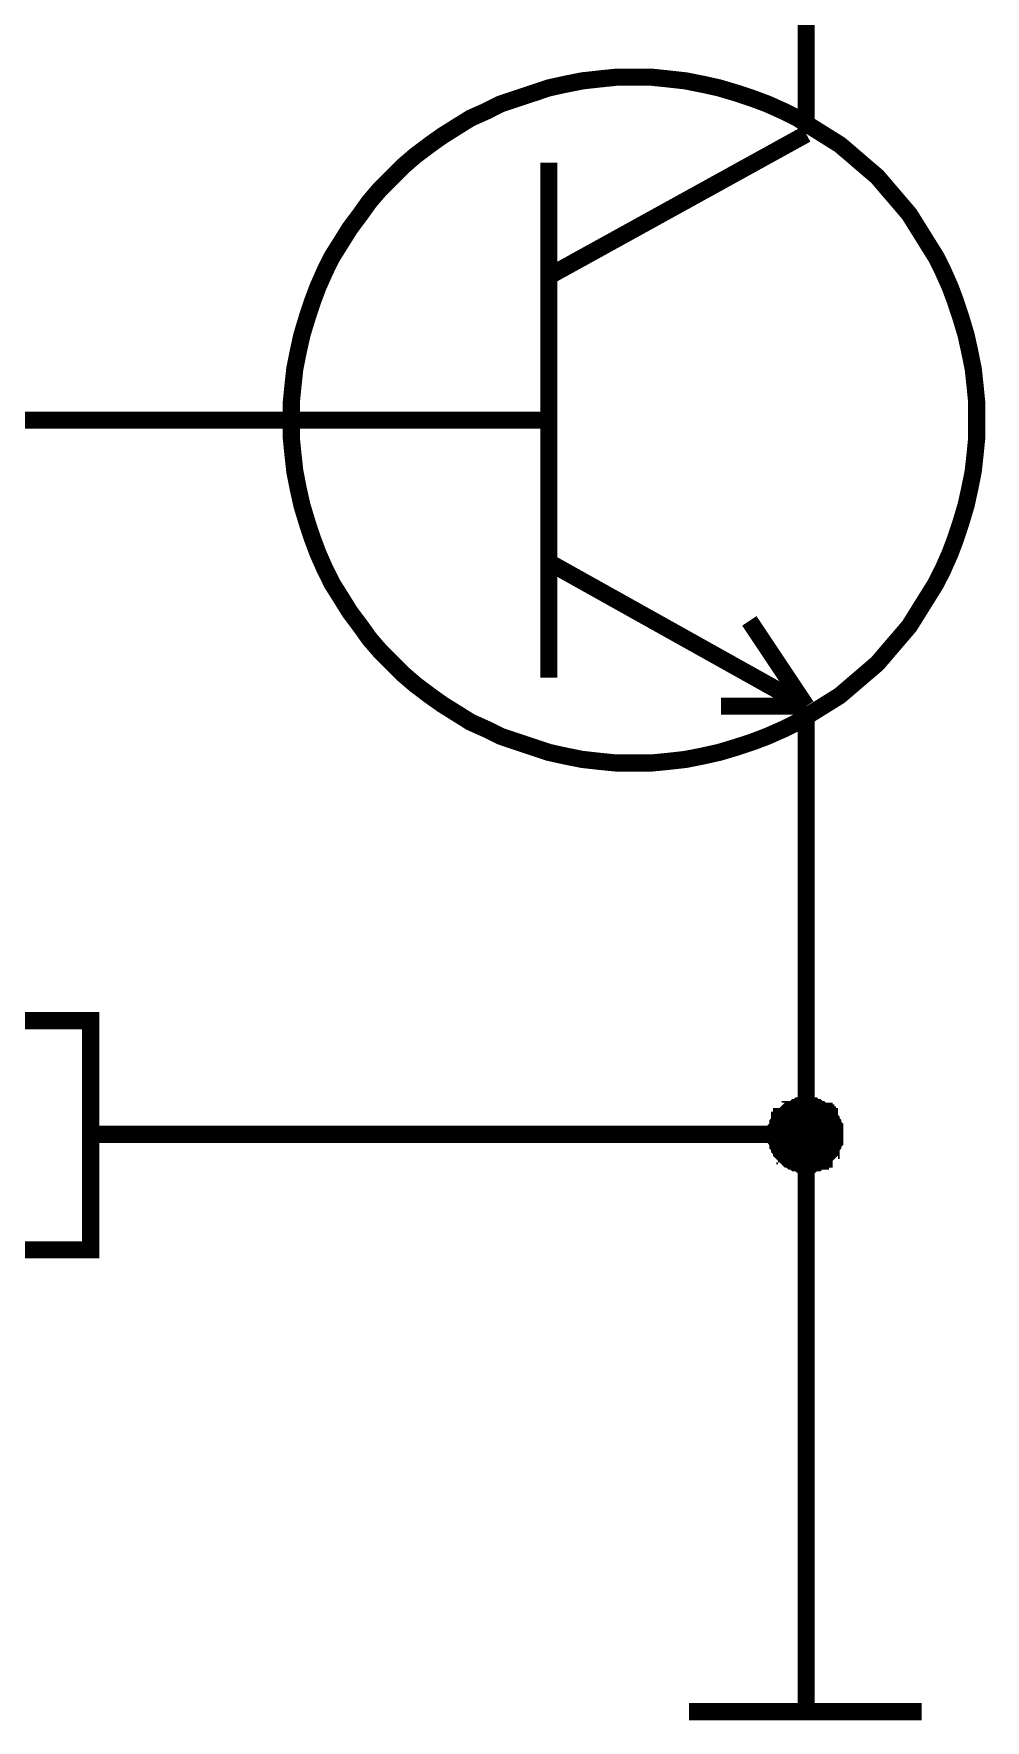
# Model space of a CAD drawing. Header units: millimetres. Extents: x 101 to 942, y 57 to 651.
# Drawn here: x 816.46 to 833.11, y 528.54 to 558.04 of the extents above; entities that cross this region are included whole.
import ezdxf

# ---------------------------------------------------------------- set-up
doc = ezdxf.new("R2010")
doc.units = ezdxf.units.MM
doc.header["$LTSCALE"] = 0.5
doc.layers.add('Sheet', color=255, linetype='Continuous')

msp = doc.modelspace()

# ---------------------------------------------------------------- linework, layer by layer
at = {"layer": 'Sheet', "color": 7}
for points, const_width in [([(829.975, 556.281), (829.975, 558.798)], 0.3), ([(820.969, 551.28), (820.969, 551.59), (821, 551.901), (821.031, 552.181), (821.093, 552.491), (821.155, 552.771), (821.249, 553.081), (821.342, 553.361), (821.435, 553.61), (821.559, 553.889), (821.683, 554.138), (821.839, 554.386), (821.994, 554.635), (822.18, 554.883), (822.335, 555.101), (822.522, 555.318), (822.739, 555.536), (822.926, 555.722), (823.143, 555.909), (823.391, 556.095), (823.609, 556.25), (823.857, 556.406), (824.106, 556.561), (824.385, 556.685), (824.634, 556.81), (824.913, 556.903), (825.193, 556.996), (825.472, 557.089), (825.752, 557.151), (826.062, 557.213), (826.342, 557.244), (826.652, 557.276), (826.963, 557.276)], 0.3), ([(826.963, 557.276), (826.652, 557.276), (826.342, 557.244), (826.062, 557.213), (825.752, 557.151), (825.472, 557.089), (825.193, 556.996), (824.913, 556.903), (824.634, 556.81), (824.385, 556.685), (824.106, 556.561), (823.857, 556.406), (823.609, 556.25), (823.391, 556.095), (823.143, 555.909), (822.926, 555.722), (822.739, 555.536), (822.522, 555.318), (822.335, 555.101), (822.18, 554.883), (821.994, 554.635), (821.839, 554.386), (821.683, 554.138), (821.559, 553.889), (821.435, 553.61), (821.342, 553.361), (821.249, 553.081), (821.155, 552.771), (821.093, 552.491), (821.031, 552.181), (821, 551.901), (820.969, 551.59), (820.969, 551.28)], 0.3), ([(826.963, 557.276), (827.273, 557.276), (827.584, 557.244), (827.863, 557.213), (828.174, 557.151), (828.454, 557.089), (828.764, 556.996), (829.044, 556.903), (829.292, 556.81), (829.572, 556.685), (829.82, 556.561), (830.068, 556.406), (830.317, 556.25), (830.565, 556.095), (830.783, 555.909), (831, 555.722), (831.218, 555.536), (831.404, 555.318), (831.59, 555.101), (831.777, 554.883), (831.932, 554.635), (832.087, 554.386), (832.242, 554.138), (832.367, 553.889), (832.491, 553.61), (832.584, 553.361), (832.677, 553.081), (832.77, 552.771), (832.832, 552.491), (832.895, 552.181), (832.926, 551.901), (832.957, 551.59), (832.957, 551.28)], 0.3), ([(832.957, 551.28), (832.957, 551.59), (832.926, 551.901), (832.895, 552.181), (832.832, 552.491), (832.77, 552.771), (832.677, 553.081), (832.584, 553.361), (832.491, 553.61), (832.367, 553.889), (832.242, 554.138), (832.087, 554.386), (831.932, 554.635), (831.777, 554.883), (831.59, 555.101), (831.404, 555.318), (831.218, 555.536), (831, 555.722), (830.783, 555.909), (830.565, 556.095), (830.317, 556.25), (830.068, 556.406), (829.82, 556.561), (829.572, 556.685), (829.292, 556.81), (829.044, 556.903), (828.764, 556.996), (828.454, 557.089), (828.174, 557.151), (827.863, 557.213), (827.584, 557.244), (827.273, 557.276), (826.963, 557.276)], 0.3), ([(825.472, 553.796), (829.975, 556.281)], 0.3), ([(825.472, 555.784), (825.472, 546.775)], 0.3), ([(817.46, 551.28), (817.46, 551.28), (802.491, 551.28), (802.491, 551.28), (802.491, 538.791), (804.975, 538.791)], 0.3), ([(820.969, 551.28), (817.46, 551.28)], 0.3), ([(826.963, 545.284), (826.652, 545.284), (826.342, 545.315), (826.062, 545.346), (825.752, 545.408), (825.472, 545.47), (825.193, 545.563), (824.913, 545.656), (824.634, 545.75), (824.385, 545.874), (824.106, 545.998), (823.857, 546.154), (823.609, 546.309), (823.391, 546.464), (823.143, 546.651), (822.926, 546.837), (822.739, 547.023), (822.522, 547.241), (822.335, 547.458), (822.18, 547.676), (821.994, 547.924), (821.839, 548.173), (821.683, 548.421), (821.559, 548.67), (821.435, 548.95), (821.342, 549.198), (821.249, 549.478), (821.155, 549.788), (821.093, 550.068), (821.031, 550.379), (821, 550.658), (820.969, 550.969), (820.969, 551.28)], 0.3), ([(820.969, 551.28), (820.969, 550.969), (821, 550.658), (821.031, 550.379), (821.093, 550.068), (821.155, 549.788), (821.249, 549.478), (821.342, 549.198), (821.435, 548.95), (821.559, 548.67), (821.683, 548.421), (821.839, 548.173), (821.994, 547.924), (822.18, 547.676), (822.335, 547.458), (822.522, 547.241), (822.739, 547.023), (822.926, 546.837), (823.143, 546.651), (823.391, 546.464), (823.609, 546.309), (823.857, 546.154), (824.106, 545.998), (824.385, 545.874), (824.634, 545.75), (824.913, 545.656), (825.193, 545.563), (825.472, 545.47), (825.752, 545.408), (826.062, 545.346), (826.342, 545.315), (826.652, 545.284), (826.963, 545.284)], 0.3), ([(825.472, 551.28), (820.969, 551.28)], 0.3), ([(832.957, 551.28), (832.957, 550.969), (832.926, 550.658), (832.895, 550.379), (832.832, 550.068), (832.77, 549.788), (832.677, 549.478), (832.584, 549.198), (832.491, 548.95), (832.367, 548.67), (832.242, 548.421), (832.087, 548.173), (831.932, 547.924), (831.777, 547.676), (831.59, 547.458), (831.404, 547.241), (831.218, 547.023), (831, 546.837), (830.783, 546.651), (830.565, 546.464), (830.317, 546.309), (830.068, 546.154), (829.82, 545.998), (829.572, 545.874), (829.292, 545.75), (829.044, 545.656), (828.764, 545.563), (828.454, 545.47), (828.174, 545.408), (827.863, 545.346), (827.584, 545.315), (827.273, 545.284), (826.963, 545.284)], 0.3), ([(826.963, 545.284), (827.273, 545.284), (827.584, 545.315), (827.863, 545.346), (828.174, 545.408), (828.454, 545.47), (828.764, 545.563), (829.044, 545.656), (829.292, 545.75), (829.572, 545.874), (829.82, 545.998), (830.068, 546.154), (830.317, 546.309), (830.565, 546.464), (830.783, 546.651), (831, 546.837), (831.218, 547.023), (831.404, 547.241), (831.59, 547.458), (831.777, 547.676), (831.932, 547.924), (832.087, 548.173), (832.242, 548.421), (832.367, 548.67), (832.491, 548.95), (832.584, 549.198), (832.677, 549.478), (832.77, 549.788), (832.832, 550.068), (832.895, 550.379), (832.926, 550.658), (832.957, 550.969), (832.957, 551.28)], 0.3), ([(832.957, 551.28), (832.957, 551.28), (832.957, 551.28), (832.957, 551.28), (832.957, 551.28), (832.957, 551.28), (832.957, 551.28), (832.957, 551.28), (832.957, 551.28), (832.957, 551.28), (832.957, 551.28), (832.957, 551.28), (832.957, 551.28), (832.957, 551.28), (832.957, 551.28), (832.957, 551.28), (832.957, 551.28), (832.957, 551.28), (832.957, 551.28), (832.957, 551.28), (832.957, 551.28), (832.957, 551.28), (832.957, 551.28), (832.957, 551.28), (832.957, 551.28), (832.957, 551.28), (832.957, 551.28), (832.957, 551.28), (832.957, 551.28), (832.957, 551.28), (832.957, 551.28), (832.957, 551.28), (832.957, 551.28)], 0.3), ([(825.472, 548.794), (829.975, 546.278)], 0.3), ([(829.975, 546.278), (828.981, 547.769)], 0.3), ([(829.975, 546.278), (828.485, 546.278)], 0.3), ([(829.975, 546.278), (829.975, 543.792)], 0.3), ([(829.975, 538.791), (829.975, 543.792)], 0.3), ([(829.447, 538.791), (829.447, 538.822), (829.447, 538.853), (829.447, 538.853), (829.447, 538.884), (829.478, 538.915), (829.478, 538.946), (829.478, 538.977), (829.478, 538.977), (829.509, 539.008), (829.509, 539.039), (829.541, 539.039), (829.541, 539.07), (829.541, 539.101), (829.572, 539.101), (829.603, 539.132), (829.603, 539.132), (829.634, 539.164), (829.634, 539.164), (829.665, 539.195), (829.696, 539.195), (829.696, 539.226), (829.727, 539.226), (829.758, 539.226), (829.789, 539.257), (829.789, 539.257), (829.82, 539.257), (829.851, 539.288), (829.882, 539.288), (829.913, 539.288), (829.913, 539.288), (829.944, 539.288), (829.975, 539.288)], 0.3), ([(829.447, 538.791), (829.447, 538.822), (829.447, 538.853), (829.447, 538.853), (829.447, 538.884), (829.478, 538.915), (829.478, 538.946), (829.478, 538.977), (829.478, 538.977), (829.509, 539.008), (829.509, 539.039), (829.541, 539.039), (829.541, 539.07), (829.541, 539.101), (829.572, 539.101), (829.603, 539.132), (829.603, 539.132), (829.634, 539.164), (829.634, 539.164), (829.665, 539.195), (829.696, 539.195), (829.696, 539.226), (829.727, 539.226), (829.758, 539.226), (829.789, 539.257), (829.789, 539.257), (829.82, 539.257), (829.851, 539.288), (829.882, 539.288), (829.913, 539.288), (829.913, 539.288), (829.944, 539.288), (829.975, 539.288)], 0.3), ([(829.447, 538.791), (829.447, 538.822), (829.447, 538.853), (829.447, 538.853), (829.447, 538.884), (829.478, 538.915), (829.478, 538.946), (829.478, 538.977), (829.478, 538.977), (829.509, 539.008), (829.509, 539.039), (829.541, 539.039), (829.541, 539.07), (829.541, 539.101), (829.572, 539.101), (829.603, 539.132), (829.603, 539.132), (829.634, 539.164), (829.634, 539.164), (829.665, 539.195), (829.696, 539.195), (829.696, 539.226), (829.727, 539.226), (829.758, 539.226), (829.789, 539.257), (829.789, 539.257), (829.82, 539.257), (829.851, 539.288), (829.882, 539.288), (829.913, 539.288), (829.913, 539.288), (829.944, 539.288), (829.975, 539.288)], 0.3), ([(829.447, 538.791), (829.447, 538.822), (829.447, 538.853), (829.447, 538.853), (829.447, 538.884), (829.478, 538.915), (829.478, 538.946), (829.478, 538.977), (829.478, 538.977), (829.509, 539.008), (829.509, 539.039), (829.541, 539.039), (829.541, 539.07), (829.541, 539.101), (829.572, 539.101), (829.603, 539.132), (829.603, 539.132), (829.634, 539.164), (829.634, 539.164), (829.665, 539.195), (829.696, 539.195), (829.696, 539.226), (829.727, 539.226), (829.758, 539.226), (829.789, 539.257), (829.789, 539.257), (829.82, 539.257), (829.851, 539.288), (829.882, 539.288), (829.913, 539.288), (829.913, 539.288), (829.944, 539.288), (829.975, 539.288)], 0.3), ([(829.975, 539.288), (829.975, 539.288)], 0.3), ([(829.975, 539.288), (830.006, 539.288), (830.037, 539.288), (830.037, 539.288), (830.068, 539.288), (830.1, 539.288), (830.131, 539.257), (830.162, 539.257), (830.162, 539.257), (830.193, 539.226), (830.224, 539.226), (830.224, 539.226), (830.255, 539.195), (830.286, 539.195), (830.286, 539.164), (830.317, 539.164), (830.317, 539.132), (830.348, 539.132), (830.348, 539.101), (830.379, 539.101), (830.379, 539.07), (830.41, 539.039), (830.41, 539.039), (830.41, 539.008), (830.441, 538.977), (830.441, 538.977), (830.441, 538.946), (830.472, 538.915), (830.472, 538.884), (830.472, 538.853), (830.472, 538.853), (830.472, 538.822), (830.472, 538.791)], 0.3), ([(829.975, 539.288), (829.975, 539.288)], 0.3), ([(829.975, 539.288), (830.006, 539.288), (830.037, 539.288), (830.037, 539.288), (830.068, 539.288), (830.1, 539.288), (830.131, 539.257), (830.162, 539.257), (830.162, 539.257), (830.193, 539.226), (830.224, 539.226), (830.224, 539.226), (830.255, 539.195), (830.286, 539.195), (830.286, 539.164), (830.317, 539.164), (830.317, 539.132), (830.348, 539.132), (830.348, 539.101), (830.379, 539.101), (830.379, 539.07), (830.41, 539.039), (830.41, 539.039), (830.41, 539.008), (830.441, 538.977), (830.441, 538.977), (830.441, 538.946), (830.472, 538.915), (830.472, 538.884), (830.472, 538.853), (830.472, 538.853), (830.472, 538.822), (830.472, 538.791)], 0.3), ([(829.975, 539.288), (829.975, 539.288)], 0.3), ([(829.975, 539.288), (830.006, 539.288), (830.037, 539.288), (830.037, 539.288), (830.068, 539.288), (830.1, 539.288), (830.131, 539.257), (830.162, 539.257), (830.162, 539.257), (830.193, 539.226), (830.224, 539.226), (830.224, 539.226), (830.255, 539.195), (830.286, 539.195), (830.286, 539.164), (830.317, 539.164), (830.317, 539.132), (830.348, 539.132), (830.348, 539.101), (830.379, 539.101), (830.379, 539.07), (830.41, 539.039), (830.41, 539.039), (830.41, 539.008), (830.441, 538.977), (830.441, 538.977), (830.441, 538.946), (830.472, 538.915), (830.472, 538.884), (830.472, 538.853), (830.472, 538.853), (830.472, 538.822), (830.472, 538.791)], 0.3), ([(829.975, 539.288), (829.975, 539.288)], 0.3), ([(829.975, 539.288), (830.006, 539.288), (830.037, 539.288), (830.037, 539.288), (830.068, 539.288), (830.1, 539.288), (830.131, 539.257), (830.162, 539.257), (830.162, 539.257), (830.193, 539.226), (830.224, 539.226), (830.224, 539.226), (830.255, 539.195), (830.286, 539.195), (830.286, 539.164), (830.317, 539.164), (830.317, 539.132), (830.348, 539.132), (830.348, 539.101), (830.379, 539.101), (830.379, 539.07), (830.41, 539.039), (830.41, 539.039), (830.41, 539.008), (830.441, 538.977), (830.441, 538.977), (830.441, 538.946), (830.472, 538.915), (830.472, 538.884), (830.472, 538.853), (830.472, 538.853), (830.472, 538.822), (830.472, 538.791)], 0.3), ([(829.447, 538.791), (829.447, 538.822), (829.447, 538.853), (829.447, 538.853), (829.447, 538.884), (829.478, 538.915), (829.478, 538.946), (829.478, 538.977), (829.478, 538.977), (829.509, 539.008), (829.509, 539.039), (829.541, 539.039), (829.541, 539.07), (829.541, 539.101), (829.572, 539.101), (829.603, 539.132), (829.603, 539.132), (829.634, 539.164), (829.634, 539.164), (829.665, 539.195), (829.696, 539.195), (829.696, 539.226), (829.727, 539.226), (829.758, 539.226), (829.789, 539.257), (829.789, 539.257), (829.82, 539.257), (829.851, 539.288), (829.882, 539.288), (829.913, 539.288), (829.913, 539.288), (829.944, 539.288), (829.975, 539.288)], 0.0991), ([(829.447, 538.791), (829.447, 538.822), (829.447, 538.853), (829.447, 538.853), (829.447, 538.884), (829.478, 538.915), (829.478, 538.946), (829.478, 538.977), (829.478, 538.977), (829.509, 539.008), (829.509, 539.039), (829.541, 539.039), (829.541, 539.07), (829.541, 539.101), (829.572, 539.101), (829.603, 539.132), (829.603, 539.132), (829.634, 539.164), (829.634, 539.164), (829.665, 539.195), (829.696, 539.195), (829.696, 539.226), (829.727, 539.226), (829.758, 539.226), (829.789, 539.257), (829.789, 539.257), (829.82, 539.257), (829.851, 539.288), (829.882, 539.288), (829.913, 539.288), (829.913, 539.288), (829.944, 539.288), (829.975, 539.288)], 0.0991), ([(829.447, 538.791), (829.447, 538.822), (829.447, 538.853), (829.447, 538.853), (829.447, 538.884), (829.478, 538.915), (829.478, 538.946), (829.478, 538.977), (829.478, 538.977), (829.509, 539.008), (829.509, 539.039), (829.541, 539.039), (829.541, 539.07), (829.541, 539.101), (829.572, 539.101), (829.603, 539.132), (829.603, 539.132), (829.634, 539.164), (829.634, 539.164), (829.665, 539.195), (829.696, 539.195), (829.696, 539.226), (829.727, 539.226), (829.758, 539.226), (829.789, 539.257), (829.789, 539.257), (829.82, 539.257), (829.851, 539.288), (829.882, 539.288), (829.913, 539.288), (829.913, 539.288), (829.944, 539.288), (829.975, 539.288)], 0.0991), ([(829.447, 538.791), (829.447, 538.822), (829.447, 538.853), (829.447, 538.853), (829.447, 538.884), (829.478, 538.915), (829.478, 538.946), (829.478, 538.977), (829.478, 538.977), (829.509, 539.008), (829.509, 539.039), (829.541, 539.039), (829.541, 539.07), (829.541, 539.101), (829.572, 539.101), (829.603, 539.132), (829.603, 539.132), (829.634, 539.164), (829.634, 539.164), (829.665, 539.195), (829.696, 539.195), (829.696, 539.226), (829.727, 539.226), (829.758, 539.226), (829.789, 539.257), (829.789, 539.257), (829.82, 539.257), (829.851, 539.288), (829.882, 539.288), (829.913, 539.288), (829.913, 539.288), (829.944, 539.288), (829.975, 539.288)], 0.0991), ([(829.975, 539.288), (829.975, 539.288)], 0.0991), ([(829.975, 539.288), (830.006, 539.288), (830.037, 539.288), (830.037, 539.288), (830.068, 539.288), (830.1, 539.288), (830.131, 539.257), (830.162, 539.257), (830.162, 539.257), (830.193, 539.226), (830.224, 539.226), (830.224, 539.226), (830.255, 539.195), (830.286, 539.195), (830.286, 539.164), (830.317, 539.164), (830.317, 539.132), (830.348, 539.132), (830.348, 539.101), (830.379, 539.101), (830.379, 539.07), (830.41, 539.039), (830.41, 539.039), (830.41, 539.008), (830.441, 538.977), (830.441, 538.977), (830.441, 538.946), (830.472, 538.915), (830.472, 538.884), (830.472, 538.853), (830.472, 538.853), (830.472, 538.822), (830.472, 538.791)], 0.0991), ([(829.975, 539.288), (829.975, 539.288)], 0.0991), ([(829.975, 539.288), (830.006, 539.288), (830.037, 539.288), (830.037, 539.288), (830.068, 539.288), (830.1, 539.288), (830.131, 539.257), (830.162, 539.257), (830.162, 539.257), (830.193, 539.226), (830.224, 539.226), (830.224, 539.226), (830.255, 539.195), (830.286, 539.195), (830.286, 539.164), (830.317, 539.164), (830.317, 539.132), (830.348, 539.132), (830.348, 539.101), (830.379, 539.101), (830.379, 539.07), (830.41, 539.039), (830.41, 539.039), (830.41, 539.008), (830.441, 538.977), (830.441, 538.977), (830.441, 538.946), (830.472, 538.915), (830.472, 538.884), (830.472, 538.853), (830.472, 538.853), (830.472, 538.822), (830.472, 538.791)], 0.0991), ([(829.975, 539.288), (829.975, 539.288)], 0.0991), ([(829.975, 539.288), (830.006, 539.288), (830.037, 539.288), (830.037, 539.288), (830.068, 539.288), (830.1, 539.288), (830.131, 539.257), (830.162, 539.257), (830.162, 539.257), (830.193, 539.226), (830.224, 539.226), (830.224, 539.226), (830.255, 539.195), (830.286, 539.195), (830.286, 539.164), (830.317, 539.164), (830.317, 539.132), (830.348, 539.132), (830.348, 539.101), (830.379, 539.101), (830.379, 539.07), (830.41, 539.039), (830.41, 539.039), (830.41, 539.008), (830.441, 538.977), (830.441, 538.977), (830.441, 538.946), (830.472, 538.915), (830.472, 538.884), (830.472, 538.853), (830.472, 538.853), (830.472, 538.822), (830.472, 538.791)], 0.0991), ([(829.975, 539.288), (829.975, 539.288)], 0.0991), ([(829.975, 539.288), (830.006, 539.288), (830.037, 539.288), (830.037, 539.288), (830.068, 539.288), (830.1, 539.288), (830.131, 539.257), (830.162, 539.257), (830.162, 539.257), (830.193, 539.226), (830.224, 539.226), (830.224, 539.226), (830.255, 539.195), (830.286, 539.195), (830.286, 539.164), (830.317, 539.164), (830.317, 539.132), (830.348, 539.132), (830.348, 539.101), (830.379, 539.101), (830.379, 539.07), (830.41, 539.039), (830.41, 539.039), (830.41, 539.008), (830.441, 538.977), (830.441, 538.977), (830.441, 538.946), (830.472, 538.915), (830.472, 538.884), (830.472, 538.853), (830.472, 538.853), (830.472, 538.822), (830.472, 538.791)], 0.0991), ([(817.46, 538.791), (819.975, 538.791)], 0.3), ([(829.975, 533.789), (829.975, 538.791), (829.975, 538.791), (819.975, 538.791)], 0.3), ([(829.975, 538.263), (829.944, 538.263), (829.913, 538.263), (829.913, 538.263), (829.882, 538.263), (829.851, 538.294), (829.82, 538.294), (829.789, 538.294), (829.789, 538.294), (829.758, 538.325), (829.727, 538.325), (829.696, 538.356), (829.696, 538.356), (829.665, 538.356), (829.634, 538.387), (829.634, 538.418), (829.603, 538.418), (829.603, 538.449), (829.572, 538.449), (829.541, 538.48), (829.541, 538.511), (829.541, 538.511), (829.509, 538.542), (829.509, 538.573), (829.478, 538.604), (829.478, 538.604), (829.478, 538.635), (829.478, 538.666), (829.447, 538.698), (829.447, 538.729), (829.447, 538.729), (829.447, 538.76), (829.447, 538.791)], 0.3), ([(829.447, 538.791), (829.447, 538.791)], 0.3), ([(829.975, 538.263), (829.944, 538.263), (829.913, 538.263), (829.913, 538.263), (829.882, 538.263), (829.851, 538.294), (829.82, 538.294), (829.789, 538.294), (829.789, 538.294), (829.758, 538.325), (829.727, 538.325), (829.696, 538.356), (829.696, 538.356), (829.665, 538.356), (829.634, 538.387), (829.634, 538.418), (829.603, 538.418), (829.603, 538.449), (829.572, 538.449), (829.541, 538.48), (829.541, 538.511), (829.541, 538.511), (829.509, 538.542), (829.509, 538.573), (829.478, 538.604), (829.478, 538.604), (829.478, 538.635), (829.478, 538.666), (829.447, 538.698), (829.447, 538.729), (829.447, 538.729), (829.447, 538.76), (829.447, 538.791)], 0.3), ([(829.447, 538.791), (829.447, 538.791)], 0.3), ([(829.975, 538.263), (829.944, 538.263), (829.913, 538.263), (829.913, 538.263), (829.882, 538.263), (829.851, 538.294), (829.82, 538.294), (829.789, 538.294), (829.789, 538.294), (829.758, 538.325), (829.727, 538.325), (829.696, 538.356), (829.696, 538.356), (829.665, 538.356), (829.634, 538.387), (829.634, 538.418), (829.603, 538.418), (829.603, 538.449), (829.572, 538.449), (829.541, 538.48), (829.541, 538.511), (829.541, 538.511), (829.509, 538.542), (829.509, 538.573), (829.478, 538.604), (829.478, 538.604), (829.478, 538.635), (829.478, 538.666), (829.447, 538.698), (829.447, 538.729), (829.447, 538.729), (829.447, 538.76), (829.447, 538.791)], 0.3), ([(829.447, 538.791), (829.447, 538.791)], 0.3), ([(829.975, 538.263), (829.944, 538.263), (829.913, 538.263), (829.913, 538.263), (829.882, 538.263), (829.851, 538.294), (829.82, 538.294), (829.789, 538.294), (829.789, 538.294), (829.758, 538.325), (829.727, 538.325), (829.696, 538.356), (829.696, 538.356), (829.665, 538.356), (829.634, 538.387), (829.634, 538.418), (829.603, 538.418), (829.603, 538.449), (829.572, 538.449), (829.541, 538.48), (829.541, 538.511), (829.541, 538.511), (829.509, 538.542), (829.509, 538.573), (829.478, 538.604), (829.478, 538.604), (829.478, 538.635), (829.478, 538.666), (829.447, 538.698), (829.447, 538.729), (829.447, 538.729), (829.447, 538.76), (829.447, 538.791)], 0.3), ([(829.447, 538.791), (829.447, 538.791)], 0.3), ([(829.975, 538.263), (829.944, 538.263), (829.913, 538.263), (829.913, 538.263), (829.882, 538.263), (829.851, 538.294), (829.82, 538.294), (829.789, 538.294), (829.789, 538.294), (829.758, 538.325), (829.727, 538.325), (829.696, 538.356), (829.696, 538.356), (829.665, 538.356), (829.634, 538.387), (829.634, 538.418), (829.603, 538.418), (829.603, 538.449), (829.572, 538.449), (829.541, 538.48), (829.541, 538.511), (829.541, 538.511), (829.509, 538.542), (829.509, 538.573), (829.478, 538.604), (829.478, 538.604), (829.478, 538.635), (829.478, 538.666), (829.447, 538.698), (829.447, 538.729), (829.447, 538.729), (829.447, 538.76), (829.447, 538.791)], 0.0991), ([(829.447, 538.791), (829.447, 538.791)], 0.0991), ([(829.975, 538.263), (829.944, 538.263), (829.913, 538.263), (829.913, 538.263), (829.882, 538.263), (829.851, 538.294), (829.82, 538.294), (829.789, 538.294), (829.789, 538.294), (829.758, 538.325), (829.727, 538.325), (829.696, 538.356), (829.696, 538.356), (829.665, 538.356), (829.634, 538.387), (829.634, 538.418), (829.603, 538.418), (829.603, 538.449), (829.572, 538.449), (829.541, 538.48), (829.541, 538.511), (829.541, 538.511), (829.509, 538.542), (829.509, 538.573), (829.478, 538.604), (829.478, 538.604), (829.478, 538.635), (829.478, 538.666), (829.447, 538.698), (829.447, 538.729), (829.447, 538.729), (829.447, 538.76), (829.447, 538.791)], 0.0991), ([(829.447, 538.791), (829.447, 538.791)], 0.0991), ([(829.975, 538.263), (829.944, 538.263), (829.913, 538.263), (829.913, 538.263), (829.882, 538.263), (829.851, 538.294), (829.82, 538.294), (829.789, 538.294), (829.789, 538.294), (829.758, 538.325), (829.727, 538.325), (829.696, 538.356), (829.696, 538.356), (829.665, 538.356), (829.634, 538.387), (829.634, 538.418), (829.603, 538.418), (829.603, 538.449), (829.572, 538.449), (829.541, 538.48), (829.541, 538.511), (829.541, 538.511), (829.509, 538.542), (829.509, 538.573), (829.478, 538.604), (829.478, 538.604), (829.478, 538.635), (829.478, 538.666), (829.447, 538.698), (829.447, 538.729), (829.447, 538.729), (829.447, 538.76), (829.447, 538.791)], 0.0991), ([(829.447, 538.791), (829.447, 538.791)], 0.0991), ([(829.975, 538.263), (829.944, 538.263), (829.913, 538.263), (829.913, 538.263), (829.882, 538.263), (829.851, 538.294), (829.82, 538.294), (829.789, 538.294), (829.789, 538.294), (829.758, 538.325), (829.727, 538.325), (829.696, 538.356), (829.696, 538.356), (829.665, 538.356), (829.634, 538.387), (829.634, 538.418), (829.603, 538.418), (829.603, 538.449), (829.572, 538.449), (829.541, 538.48), (829.541, 538.511), (829.541, 538.511), (829.509, 538.542), (829.509, 538.573), (829.478, 538.604), (829.478, 538.604), (829.478, 538.635), (829.478, 538.666), (829.447, 538.698), (829.447, 538.729), (829.447, 538.729), (829.447, 538.76), (829.447, 538.791)], 0.0991), ([(829.447, 538.791), (829.447, 538.791)], 0.0991), ([(830.472, 538.791), (830.472, 538.76), (830.472, 538.729), (830.472, 538.729), (830.472, 538.698), (830.472, 538.666), (830.441, 538.635), (830.441, 538.604), (830.441, 538.604), (830.41, 538.573), (830.41, 538.542), (830.41, 538.511), (830.379, 538.511), (830.379, 538.48), (830.348, 538.449), (830.348, 538.449), (830.317, 538.418), (830.317, 538.418), (830.286, 538.387), (830.286, 538.356), (830.255, 538.356), (830.224, 538.356), (830.224, 538.325), (830.193, 538.325), (830.162, 538.294), (830.162, 538.294), (830.131, 538.294), (830.1, 538.294), (830.068, 538.263), (830.037, 538.263), (830.037, 538.263), (830.006, 538.263), (829.975, 538.263)], 0.3), ([(830.472, 538.791), (830.472, 538.76), (830.472, 538.729), (830.472, 538.729), (830.472, 538.698), (830.472, 538.666), (830.441, 538.635), (830.441, 538.604), (830.441, 538.604), (830.41, 538.573), (830.41, 538.542), (830.41, 538.511), (830.379, 538.511), (830.379, 538.48), (830.348, 538.449), (830.348, 538.449), (830.317, 538.418), (830.317, 538.418), (830.286, 538.387), (830.286, 538.356), (830.255, 538.356), (830.224, 538.356), (830.224, 538.325), (830.193, 538.325), (830.162, 538.294), (830.162, 538.294), (830.131, 538.294), (830.1, 538.294), (830.068, 538.263), (830.037, 538.263), (830.037, 538.263), (830.006, 538.263), (829.975, 538.263)], 0.3), ([(830.472, 538.791), (830.472, 538.76), (830.472, 538.729), (830.472, 538.729), (830.472, 538.698), (830.472, 538.666), (830.441, 538.635), (830.441, 538.604), (830.441, 538.604), (830.41, 538.573), (830.41, 538.542), (830.41, 538.511), (830.379, 538.511), (830.379, 538.48), (830.348, 538.449), (830.348, 538.449), (830.317, 538.418), (830.317, 538.418), (830.286, 538.387), (830.286, 538.356), (830.255, 538.356), (830.224, 538.356), (830.224, 538.325), (830.193, 538.325), (830.162, 538.294), (830.162, 538.294), (830.131, 538.294), (830.1, 538.294), (830.068, 538.263), (830.037, 538.263), (830.037, 538.263), (830.006, 538.263), (829.975, 538.263)], 0.3), ([(830.472, 538.791), (830.472, 538.76), (830.472, 538.729), (830.472, 538.729), (830.472, 538.698), (830.472, 538.666), (830.441, 538.635), (830.441, 538.604), (830.441, 538.604), (830.41, 538.573), (830.41, 538.542), (830.41, 538.511), (830.379, 538.511), (830.379, 538.48), (830.348, 538.449), (830.348, 538.449), (830.317, 538.418), (830.317, 538.418), (830.286, 538.387), (830.286, 538.356), (830.255, 538.356), (830.224, 538.356), (830.224, 538.325), (830.193, 538.325), (830.162, 538.294), (830.162, 538.294), (830.131, 538.294), (830.1, 538.294), (830.068, 538.263), (830.037, 538.263), (830.037, 538.263), (830.006, 538.263), (829.975, 538.263)], 0.3), ([(830.472, 538.791), (830.472, 538.76), (830.472, 538.729), (830.472, 538.729), (830.472, 538.698), (830.472, 538.666), (830.441, 538.635), (830.441, 538.604), (830.441, 538.604), (830.41, 538.573), (830.41, 538.542), (830.41, 538.511), (830.379, 538.511), (830.379, 538.48), (830.348, 538.449), (830.348, 538.449), (830.317, 538.418), (830.317, 538.418), (830.286, 538.387), (830.286, 538.356), (830.255, 538.356), (830.224, 538.356), (830.224, 538.325), (830.193, 538.325), (830.162, 538.294), (830.162, 538.294), (830.131, 538.294), (830.1, 538.294), (830.068, 538.263), (830.037, 538.263), (830.037, 538.263), (830.006, 538.263), (829.975, 538.263)], 0.0991), ([(830.472, 538.791), (830.472, 538.76), (830.472, 538.729), (830.472, 538.729), (830.472, 538.698), (830.472, 538.666), (830.441, 538.635), (830.441, 538.604), (830.441, 538.604), (830.41, 538.573), (830.41, 538.542), (830.41, 538.511), (830.379, 538.511), (830.379, 538.48), (830.348, 538.449), (830.348, 538.449), (830.317, 538.418), (830.317, 538.418), (830.286, 538.387), (830.286, 538.356), (830.255, 538.356), (830.224, 538.356), (830.224, 538.325), (830.193, 538.325), (830.162, 538.294), (830.162, 538.294), (830.131, 538.294), (830.1, 538.294), (830.068, 538.263), (830.037, 538.263), (830.037, 538.263), (830.006, 538.263), (829.975, 538.263)], 0.0991), ([(830.472, 538.791), (830.472, 538.76), (830.472, 538.729), (830.472, 538.729), (830.472, 538.698), (830.472, 538.666), (830.441, 538.635), (830.441, 538.604), (830.441, 538.604), (830.41, 538.573), (830.41, 538.542), (830.41, 538.511), (830.379, 538.511), (830.379, 538.48), (830.348, 538.449), (830.348, 538.449), (830.317, 538.418), (830.317, 538.418), (830.286, 538.387), (830.286, 538.356), (830.255, 538.356), (830.224, 538.356), (830.224, 538.325), (830.193, 538.325), (830.162, 538.294), (830.162, 538.294), (830.131, 538.294), (830.1, 538.294), (830.068, 538.263), (830.037, 538.263), (830.037, 538.263), (830.006, 538.263), (829.975, 538.263)], 0.0991), ([(830.472, 538.791), (830.472, 538.76), (830.472, 538.729), (830.472, 538.729), (830.472, 538.698), (830.472, 538.666), (830.441, 538.635), (830.441, 538.604), (830.441, 538.604), (830.41, 538.573), (830.41, 538.542), (830.41, 538.511), (830.379, 538.511), (830.379, 538.48), (830.348, 538.449), (830.348, 538.449), (830.317, 538.418), (830.317, 538.418), (830.286, 538.387), (830.286, 538.356), (830.255, 538.356), (830.224, 538.356), (830.224, 538.325), (830.193, 538.325), (830.162, 538.294), (830.162, 538.294), (830.131, 538.294), (830.1, 538.294), (830.068, 538.263), (830.037, 538.263), (830.037, 538.263), (830.006, 538.263), (829.975, 538.263)], 0.0991), ([(830.472, 538.791), (830.472, 538.791), (830.472, 538.791), (830.472, 538.791), (830.472, 538.791), (830.472, 538.791), (830.472, 538.791), (830.472, 538.791), (830.472, 538.791), (830.472, 538.791), (830.472, 538.791), (830.472, 538.791), (830.472, 538.791), (830.472, 538.791), (830.472, 538.791), (830.472, 538.791), (830.472, 538.791), (830.472, 538.791), (830.472, 538.791), (830.472, 538.791), (830.472, 538.791), (830.472, 538.791), (830.472, 538.791), (830.472, 538.791), (830.472, 538.791), (830.472, 538.791), (830.472, 538.791), (830.472, 538.791), (830.472, 538.791), (830.472, 538.791), (830.472, 538.791), (830.472, 538.791), (830.472, 538.791)], 0.3), ([(830.472, 538.791), (830.472, 538.791)], 0.3), ([(830.472, 538.791), (830.472, 538.791), (830.472, 538.791), (830.472, 538.791), (830.472, 538.791), (830.472, 538.791), (830.472, 538.791), (830.472, 538.791), (830.472, 538.791), (830.472, 538.791), (830.472, 538.791), (830.472, 538.791), (830.472, 538.791), (830.472, 538.791), (830.472, 538.791), (830.472, 538.791), (830.472, 538.791), (830.472, 538.791), (830.472, 538.791), (830.472, 538.791), (830.472, 538.791), (830.472, 538.791), (830.472, 538.791), (830.472, 538.791), (830.472, 538.791), (830.472, 538.791), (830.472, 538.791), (830.472, 538.791), (830.472, 538.791), (830.472, 538.791), (830.472, 538.791), (830.472, 538.791), (830.472, 538.791)], 0.3), ([(830.472, 538.791), (830.472, 538.791)], 0.3), ([(830.472, 538.791), (830.472, 538.791), (830.472, 538.791), (830.472, 538.791), (830.472, 538.791), (830.472, 538.791), (830.472, 538.791), (830.472, 538.791), (830.472, 538.791), (830.472, 538.791), (830.472, 538.791), (830.472, 538.791), (830.472, 538.791), (830.472, 538.791), (830.472, 538.791), (830.472, 538.791), (830.472, 538.791), (830.472, 538.791), (830.472, 538.791), (830.472, 538.791), (830.472, 538.791), (830.472, 538.791), (830.472, 538.791), (830.472, 538.791), (830.472, 538.791), (830.472, 538.791), (830.472, 538.791), (830.472, 538.791), (830.472, 538.791), (830.472, 538.791), (830.472, 538.791), (830.472, 538.791), (830.472, 538.791)], 0.3), ([(830.472, 538.791), (830.472, 538.791)], 0.3), ([(830.472, 538.791), (830.472, 538.791), (830.472, 538.791), (830.472, 538.791), (830.472, 538.791), (830.472, 538.791), (830.472, 538.791), (830.472, 538.791), (830.472, 538.791), (830.472, 538.791), (830.472, 538.791), (830.472, 538.791), (830.472, 538.791), (830.472, 538.791), (830.472, 538.791), (830.472, 538.791), (830.472, 538.791), (830.472, 538.791), (830.472, 538.791), (830.472, 538.791), (830.472, 538.791), (830.472, 538.791), (830.472, 538.791), (830.472, 538.791), (830.472, 538.791), (830.472, 538.791), (830.472, 538.791), (830.472, 538.791), (830.472, 538.791), (830.472, 538.791), (830.472, 538.791), (830.472, 538.791), (830.472, 538.791)], 0.3), ([(830.472, 538.791), (830.472, 538.791)], 0.3), ([(830.472, 538.791), (830.472, 538.791), (830.472, 538.791), (830.472, 538.791), (830.472, 538.791), (830.472, 538.791), (830.472, 538.791), (830.472, 538.791), (830.472, 538.791), (830.472, 538.791), (830.472, 538.791), (830.472, 538.791), (830.472, 538.791), (830.472, 538.791), (830.472, 538.791), (830.472, 538.791), (830.472, 538.791), (830.472, 538.791), (830.472, 538.791), (830.472, 538.791), (830.472, 538.791), (830.472, 538.791), (830.472, 538.791), (830.472, 538.791), (830.472, 538.791), (830.472, 538.791), (830.472, 538.791), (830.472, 538.791), (830.472, 538.791), (830.472, 538.791), (830.472, 538.791), (830.472, 538.791), (830.472, 538.791)], 0.0991), ([(830.472, 538.791), (830.472, 538.791)], 0.0991), ([(830.472, 538.791), (830.472, 538.791), (830.472, 538.791), (830.472, 538.791), (830.472, 538.791), (830.472, 538.791), (830.472, 538.791), (830.472, 538.791), (830.472, 538.791), (830.472, 538.791), (830.472, 538.791), (830.472, 538.791), (830.472, 538.791), (830.472, 538.791), (830.472, 538.791), (830.472, 538.791), (830.472, 538.791), (830.472, 538.791), (830.472, 538.791), (830.472, 538.791), (830.472, 538.791), (830.472, 538.791), (830.472, 538.791), (830.472, 538.791), (830.472, 538.791), (830.472, 538.791), (830.472, 538.791), (830.472, 538.791), (830.472, 538.791), (830.472, 538.791), (830.472, 538.791), (830.472, 538.791), (830.472, 538.791)], 0.0991), ([(830.472, 538.791), (830.472, 538.791)], 0.0991), ([(830.472, 538.791), (830.472, 538.791), (830.472, 538.791), (830.472, 538.791), (830.472, 538.791), (830.472, 538.791), (830.472, 538.791), (830.472, 538.791), (830.472, 538.791), (830.472, 538.791), (830.472, 538.791), (830.472, 538.791), (830.472, 538.791), (830.472, 538.791), (830.472, 538.791), (830.472, 538.791), (830.472, 538.791), (830.472, 538.791), (830.472, 538.791), (830.472, 538.791), (830.472, 538.791), (830.472, 538.791), (830.472, 538.791), (830.472, 538.791), (830.472, 538.791), (830.472, 538.791), (830.472, 538.791), (830.472, 538.791), (830.472, 538.791), (830.472, 538.791), (830.472, 538.791), (830.472, 538.791), (830.472, 538.791)], 0.0991), ([(830.472, 538.791), (830.472, 538.791)], 0.0991), ([(830.472, 538.791), (830.472, 538.791), (830.472, 538.791), (830.472, 538.791), (830.472, 538.791), (830.472, 538.791), (830.472, 538.791), (830.472, 538.791), (830.472, 538.791), (830.472, 538.791), (830.472, 538.791), (830.472, 538.791), (830.472, 538.791), (830.472, 538.791), (830.472, 538.791), (830.472, 538.791), (830.472, 538.791), (830.472, 538.791), (830.472, 538.791), (830.472, 538.791), (830.472, 538.791), (830.472, 538.791), (830.472, 538.791), (830.472, 538.791), (830.472, 538.791), (830.472, 538.791), (830.472, 538.791), (830.472, 538.791), (830.472, 538.791), (830.472, 538.791), (830.472, 538.791), (830.472, 538.791), (830.472, 538.791)], 0.0991), ([(830.472, 538.791), (830.472, 538.791)], 0.0991), ([(829.975, 533.789), (829.975, 528.694)], 0.3), ([(827.926, 528.694), (831.994, 528.694)], 0.3)]:
    msp.add_lwpolyline(points, dxfattribs=dict(at, const_width=const_width))
at = {"layer": 'Sheet', "color": 7, "const_width": 0.3}
msp.add_lwpolyline([(807.491, 540.779), (817.46, 540.779), (817.46, 536.771), (807.491, 536.771), (807.491, 540.779)], close=True, dxfattribs=at)
at = {"layer": 'Sheet', "color": 7, "const_width": 0.508}
msp.add_lwpolyline([(829.809, 538.797, 1), (830.317, 538.797, 1)], format="xyb", close=True, dxfattribs=at)

doc.saveas('drawing.dxf')
